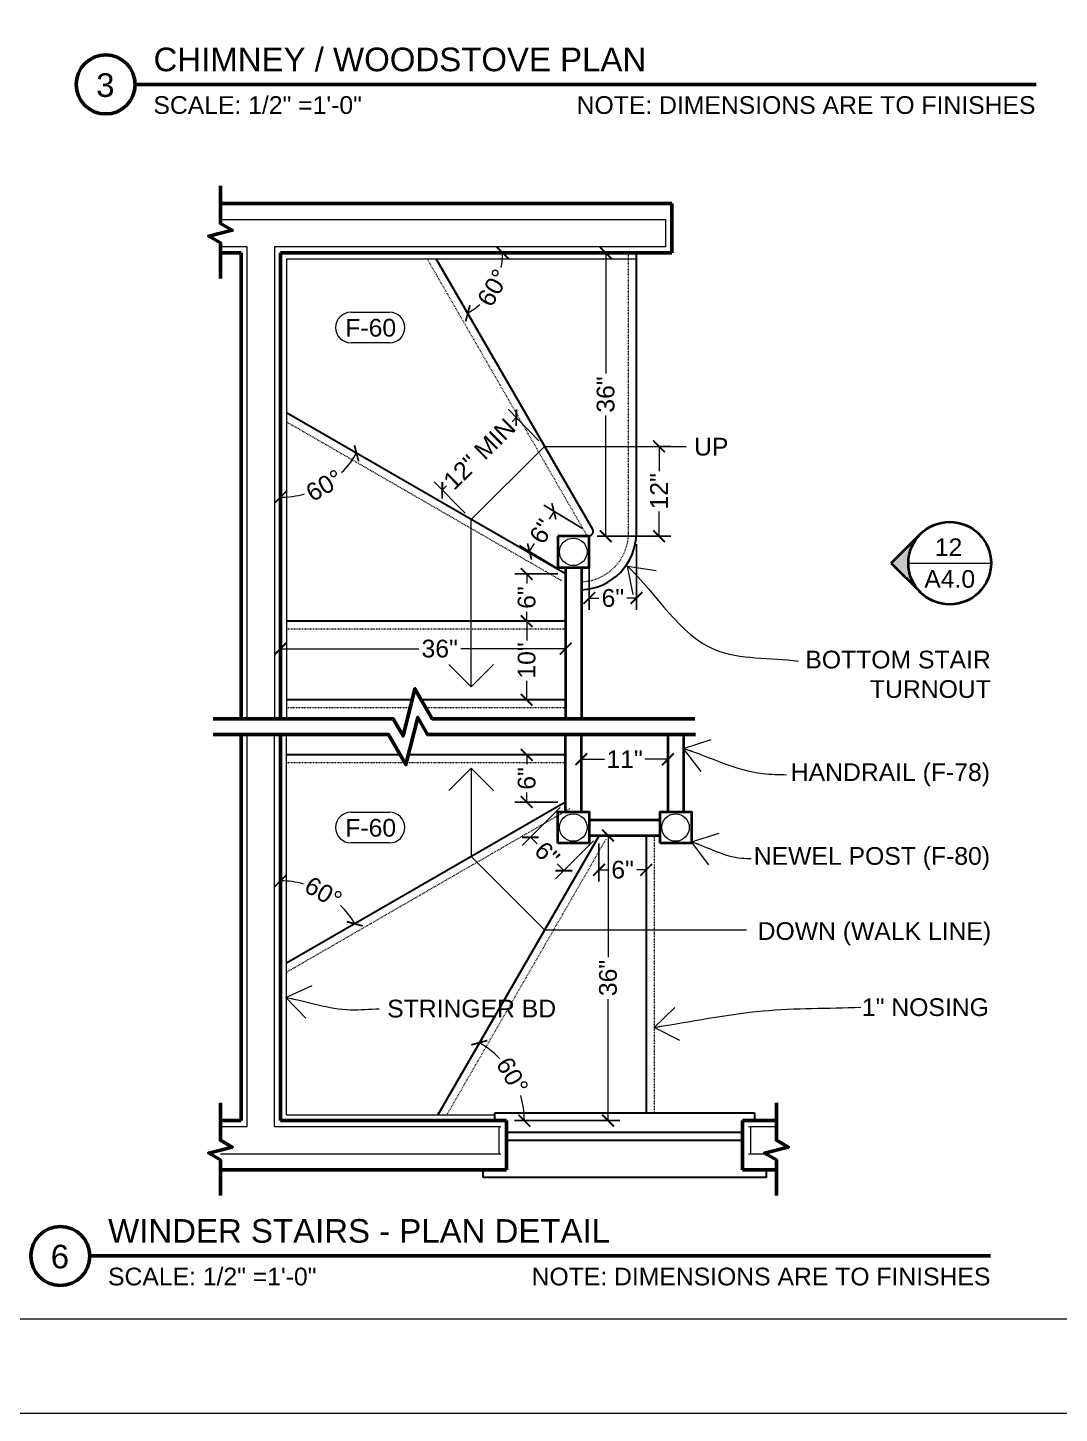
# Model space of a CAD drawing. Header units: inches. Extents: x -4969 to 16721, y 2489 to 24693.
# Drawn here: x 1090 to 1221.1, y 3602.5 to 3778.7 of the extents above; entities that cross this region are included whole.
import ezdxf

# ---------------------------------------------------------------- set-up
doc = ezdxf.new("R2010")
doc.units = ezdxf.units.IN
doc.header["$MEASUREMENT"] = 0
doc.linetypes.add('DASHED2', pattern=[0.375, 0.25, -0.125])
doc.layers.get('0').update_dxf_attribs({"lineweight": 5})
doc.layers.add('0-NPLT', color=1, linetype='Continuous', plot=False)
for name, color, linetype, lineweight in [('1', 1, 'Continuous', 9), ('2', 6, 'Continuous', 20), ('3', 3, 'Continuous', 30), ('4', 2, 'Continuous', 40), ('5', 4, 'Continuous', 50), ('A-DIMSx', 7, 'Continuous', 9), ('A-LINK', 7, 'Continuous', 40), ('A-SYMB', 7, 'Continuous', 20), ('A-TEXTx', 7, 'Continuous', 20), ('TB-11x17', 7, 'Continuous', 100)]:
    doc.layers.add(name, color=color, linetype=linetype, lineweight=lineweight)
doc.styles.get("Standard").update_dxf_attribs({"font": 'Arial.ttf'})
doc.dimstyles.get("Standard").update_dxf_attribs({"dimtxt": 3, "dimasz": 2, "dimexe": 0.03125, "dimexo": 0.0625, "dimgap": 0.03125, "dimtad": 0, "dimtoh": 1, "dimdec": 4, "dimlfac": 0.99985, "dimzin": 0, "dimdsep": 46, "dimlunit": 4, "dimtxsty": 'Standard', "dimblk": 'ARCHTICK', "dimblk1": 'ARCHTICK', "dimblk2": 'ARCHTICK', "dimcen": 0.09, "dimclrt": 256, "dimadec": 0, "dimazin": 0, "dimtfac": 1, "dimtdec": 4, "dimtofl": 0, "dimtmove": 0, "dimatfit": 3, "dimfxl": 1, "dimtolj": 1, "dimtzin": 0, "dimarcsym": 0})

# ---------------------------------------------------------------- blocks, each defined once
blk = doc.blocks.new('window plan 30')
at = {"layer": '1'}
for p, q in [((181.69, 1684.26), (181.69, 1680.76)), ((213.69, 1684.26), (213.69, 1680.76))]:
    blk.add_line(p, q, dxfattribs=at)
at = {"layer": '3'}
for p, q in [((181.19, 1685.01), (181.19, 1686.01)), ((181.19, 1686.01), (214.19, 1686.01)), ((214.19, 1686.01), (214.19, 1685.01)), ((212.69, 1683.48), (182.69, 1683.48)), ((212.69, 1682.48), (182.69, 1682.48)), ((179.69, 1677.76), (179.69, 1678.76)), ((215.69, 1678.76), (215.69, 1677.76)), ((215.69, 1677.76), (179.69, 1677.76))]:
    blk.add_line(p, q, dxfattribs=at)
at = {"layer": '5'}
for p, q in [((182.69, 1685.01), (182.69, 1678.76)), ((212.69, 1685.01), (212.69, 1678.76))]:
    blk.add_line(p, q, dxfattribs=at)
blk = doc.blocks.new('_ArchTick')
at = {"color": 0, "linetype": 'ByBlock', "lineweight": 0, "const_width": 0.15}
blk.add_lwpolyline([(-0.5, -0.5), (0.5, 0.5)], dxfattribs=at)
blk = doc.blocks.new('*D205')
at = {"layer": 'A-DIMSx', "color": 0, "lineweight": -2, "ltscale": 0.1, "transparency": 16777216}
for p, q in [((1162.34, 3675.96), (1165.23, 3675.96)), ((1151.84, 3639.71), (1165.23, 3639.71))]:
    blk.add_line(p, q, dxfattribs=at)
at = {"layer": 'A-DIMSx', "color": 0, "lineweight": 5, "ltscale": 0.1, "transparency": 16777216}
for p, q in [((1163.73, 3675.96), (1163.73, 3660.5)), ((1163.73, 3639.71), (1163.73, 3655.17))]:
    blk.add_line(p, q, dxfattribs=at)
at = {"layer": 'Defpoints', "color": 0, "ltscale": 0.1, "transparency": 16777216}
for p in [(1161.34, 3675.96), (1163.73, 3675.96), (1150.84, 3639.71)]:
    blk.add_point(p, dxfattribs=at)
at = {"layer": 'A-DIMSx', "color": 0, "lineweight": 5, "ltscale": 0.1, "transparency": 16777216, "xscale": 1.5, "yscale": 1.5, "zscale": 1.5}
for p, rotation in [((1163.73, 3675.96), 90), ((1163.73, 3639.71), 270)]:
    blk.add_blockref('_ArchTick', p, dxfattribs=dict(at, rotation=rotation))
at = {"layer": 'A-DIMSx', "ltscale": 0.1, "transparency": 16777216, "insert": (1163.73, 3657.84), "char_height": 2.25, "attachment_point": 5, "rotation": 90}
blk.add_mtext('\\A1;36"', dxfattribs=at)
blk = doc.blocks.new('*D206')
at = {"layer": 'A-DIMSx', "color": 0, "lineweight": -2, "ltscale": 0.1, "transparency": 16777216}
for p, q in [((1157.63, 3679.5), (1152.81, 3674.67)), ((1161.88, 3675.26), (1157.05, 3670.43))]:
    blk.add_line(p, q, dxfattribs=at)
at = {"layer": 'A-DIMSx', "color": 0, "lineweight": 5, "ltscale": 0.1, "transparency": 16777216}
for p, q in [((1153.87, 3675.73), (1154.72, 3674.88)), ((1158.11, 3671.49), (1157.26, 3672.34))]:
    blk.add_line(p, q, dxfattribs=at)
at = {"layer": 'Defpoints', "color": 0, "ltscale": 0.1, "transparency": 16777216}
for p in [(1158.34, 3680.21), (1162.58, 3675.96), (1158.11, 3671.49)]:
    blk.add_point(p, dxfattribs=at)
at = {"layer": 'A-DIMSx', "color": 0, "lineweight": 5, "ltscale": 0.1, "transparency": 16777216, "xscale": 1.5, "yscale": 1.5, "zscale": 1.5}
for p, rotation in [((1153.87, 3675.73), 134.9999999999908), ((1158.11, 3671.49), 314.9999999999908)]:
    blk.add_blockref('_ArchTick', p, dxfattribs=dict(at, rotation=rotation))
at = {"layer": 'A-DIMSx', "ltscale": 0.1, "transparency": 16777216, "insert": (1155.99, 3673.61), "char_height": 2.25, "attachment_point": 5, "rotation": 315}
blk.add_mtext('\\A1;6"', dxfattribs=at)
blk = doc.blocks.new('*D207')
at = {"layer": 'A-DIMSx', "color": 0, "lineweight": -2, "ltscale": 0.1, "transparency": 16777216}
for p, q in [((1162.58, 3674.96), (1162.58, 3670.1)), ((1168.58, 3674.96), (1168.58, 3670.1))]:
    blk.add_line(p, q, dxfattribs=at)
at = {"layer": 'A-DIMSx', "color": 0, "lineweight": 5, "ltscale": 0.1, "transparency": 16777216}
for p, q in [((1162.58, 3671.6), (1163.78, 3671.6)), ((1168.58, 3671.6), (1167.38, 3671.6))]:
    blk.add_line(p, q, dxfattribs=at)
at = {"layer": 'Defpoints', "color": 0, "ltscale": 0.1, "transparency": 16777216}
for p in [(1162.58, 3675.96), (1168.58, 3675.96), (1168.58, 3671.6)]:
    blk.add_point(p, dxfattribs=at)
at = {"layer": 'A-DIMSx', "color": 0, "lineweight": 5, "ltscale": 0.1, "transparency": 16777216, "xscale": 1.5, "yscale": 1.5, "zscale": 1.5, "rotation": 180}
blk.add_blockref('_ArchTick', (1162.58, 3671.6), dxfattribs=at)
at = {"layer": 'A-DIMSx', "color": 0, "lineweight": 5, "ltscale": 0.1, "transparency": 16777216, "xscale": 1.5, "yscale": 1.5, "zscale": 1.5}
blk.add_blockref('_ArchTick', (1168.58, 3671.6), dxfattribs=at)
at = {"layer": 'A-DIMSx', "ltscale": 0.1, "transparency": 16777216, "insert": (1165.58, 3671.6), "char_height": 2.25, "attachment_point": 5}
blk.add_mtext('\\A1;6"', dxfattribs=at)
blk = doc.blocks.new('*D208')
at = {"layer": 'A-DIMSx', "color": 0, "lineweight": -2, "ltscale": 0.1, "transparency": 16777216}
for p, q in [((1157.34, 3686.21), (1151.89, 3686.21)), ((1157.34, 3680.21), (1151.89, 3680.21))]:
    blk.add_line(p, q, dxfattribs=at)
at = {"layer": 'A-DIMSx', "color": 0, "lineweight": 5, "ltscale": 0.1, "transparency": 16777216}
for p, q in [((1153.39, 3686.21), (1153.39, 3685.01)), ((1153.39, 3680.21), (1153.39, 3681.41))]:
    blk.add_line(p, q, dxfattribs=at)
at = {"layer": 'Defpoints', "color": 0, "ltscale": 0.1, "transparency": 16777216}
for p in [(1153.39, 3686.21), (1158.34, 3686.21), (1158.34, 3680.21)]:
    blk.add_point(p, dxfattribs=at)
at = {"layer": 'A-DIMSx', "color": 0, "lineweight": 5, "ltscale": 0.1, "transparency": 16777216, "xscale": 1.5, "yscale": 1.5, "zscale": 1.5}
for p, rotation in [((1153.39, 3686.21), 90), ((1153.39, 3680.21), 270)]:
    blk.add_blockref('_ArchTick', p, dxfattribs=dict(at, rotation=rotation))
at = {"layer": 'A-DIMSx', "ltscale": 0.1, "transparency": 16777216, "insert": (1153.39, 3683.21), "char_height": 2.25, "attachment_point": 5, "rotation": 90}
blk.add_mtext('\\A1;6"', dxfattribs=at)
blk = doc.blocks.new('*D209')
at = {"layer": 'A-DIMSx', "color": 0, "lineweight": -2, "ltscale": 0.1, "transparency": 16777216}
for p, q in [((1157.34, 3709.21), (1151.89, 3709.21)), ((1157.34, 3703.21), (1151.89, 3703.21))]:
    blk.add_line(p, q, dxfattribs=at)
at = {"layer": 'A-DIMSx', "color": 0, "lineweight": 5, "ltscale": 0.1, "transparency": 16777216}
for p, q in [((1153.39, 3709.21), (1153.39, 3708.01)), ((1153.39, 3703.21), (1153.39, 3704.41))]:
    blk.add_line(p, q, dxfattribs=at)
at = {"layer": 'Defpoints', "color": 0, "ltscale": 0.1, "transparency": 16777216}
for p in [(1153.39, 3709.21), (1158.34, 3709.21), (1158.34, 3703.21)]:
    blk.add_point(p, dxfattribs=at)
at = {"layer": 'A-DIMSx', "color": 0, "lineweight": 5, "ltscale": 0.1, "transparency": 16777216, "xscale": 1.5, "yscale": 1.5, "zscale": 1.5}
for p, rotation in [((1153.39, 3709.21), 90), ((1153.39, 3703.21), 270)]:
    blk.add_blockref('_ArchTick', p, dxfattribs=dict(at, rotation=rotation))
at = {"layer": 'A-DIMSx', "ltscale": 0.1, "transparency": 16777216, "insert": (1153.39, 3706.21), "char_height": 2.25, "attachment_point": 5, "rotation": 90}
blk.add_mtext('\\A1;6"', dxfattribs=at)
blk = doc.blocks.new('*D210')
at = {"layer": 'A-DIMSx', "color": 0, "lineweight": -2, "ltscale": 0.1, "transparency": 16777216}
for p, q in [((1160.49, 3714.97), (1155.57, 3717.95)), ((1157.39, 3709.86), (1152.47, 3712.84))]:
    blk.add_line(p, q, dxfattribs=at)
at = {"layer": 'A-DIMSx', "color": 0, "lineweight": 5, "ltscale": 0.1, "transparency": 16777216}
for p, q in [((1156.85, 3717.17), (1156.23, 3716.16)), ((1153.75, 3712.06), (1154.37, 3713.08))]:
    blk.add_line(p, q, dxfattribs=at)
at = {"layer": 'Defpoints', "color": 0, "ltscale": 0.1, "transparency": 16777216}
for p in [(1156.85, 3717.17), (1161.34, 3714.45), (1158.24, 3709.34)]:
    blk.add_point(p, dxfattribs=at)
at = {"layer": 'A-DIMSx', "color": 0, "lineweight": 5, "ltscale": 0.1, "transparency": 16777216, "xscale": 1.5, "yscale": 1.5, "zscale": 1.5}
for p, rotation in [((1156.85, 3717.17), 58.75893607852813), ((1153.75, 3712.06), 238.7589360785281)]:
    blk.add_blockref('_ArchTick', p, dxfattribs=dict(at, rotation=rotation))
at = {"layer": 'A-DIMSx', "ltscale": 0.1, "transparency": 16777216, "insert": (1155.3, 3714.62), "char_height": 2.25, "attachment_point": 5, "rotation": 58.7589}
blk.add_mtext('\\A1;6"', dxfattribs=at)
blk = doc.blocks.new('*D211')
at = {"layer": 'A-DIMSx', "color": 0, "lineweight": -2, "ltscale": 0.1, "transparency": 16777216}
for p, q in [((1162.34, 3750.04), (1164.93, 3750.04)), ((1162.34, 3714.01), (1164.93, 3714.01))]:
    blk.add_line(p, q, dxfattribs=at)
at = {"layer": 'A-DIMSx', "color": 0, "lineweight": 5, "ltscale": 0.1, "transparency": 16777216}
for p, q in [((1163.43, 3750.04), (1163.43, 3734.69)), ((1163.43, 3714.01), (1163.43, 3729.36))]:
    blk.add_line(p, q, dxfattribs=at)
at = {"layer": 'Defpoints', "color": 0, "ltscale": 0.1, "transparency": 16777216}
for p in [(1161.34, 3750.04), (1163.43, 3750.04), (1161.34, 3714.01)]:
    blk.add_point(p, dxfattribs=at)
at = {"layer": 'A-DIMSx', "color": 0, "lineweight": 5, "ltscale": 0.1, "transparency": 16777216, "xscale": 1.5, "yscale": 1.5, "zscale": 1.5}
for p, rotation in [((1163.43, 3750.04), 90), ((1163.43, 3714.01), 270)]:
    blk.add_blockref('_ArchTick', p, dxfattribs=dict(at, rotation=rotation))
at = {"layer": 'A-DIMSx', "ltscale": 0.1, "transparency": 16777216, "insert": (1163.43, 3732.02), "char_height": 2.25, "attachment_point": 5, "rotation": 90}
blk.add_mtext('\\A1;36"', dxfattribs=at)
blk = doc.blocks.new('*D225')
at = {"layer": 'A-DIMSx', "color": 0, "lineweight": -2, "ltscale": 0.1, "transparency": 16777216}
for p, q in [((1161.34, 3713.01), (1161.34, 3704.65)), ((1167.34, 3713.01), (1167.34, 3704.65))]:
    blk.add_line(p, q, dxfattribs=at)
at = {"layer": 'A-DIMSx', "color": 0, "lineweight": 5, "ltscale": 0.1, "transparency": 16777216}
for p, q in [((1161.34, 3706.15), (1162.54, 3706.15)), ((1167.34, 3706.15), (1166.14, 3706.15))]:
    blk.add_line(p, q, dxfattribs=at)
at = {"layer": 'Defpoints', "color": 0, "ltscale": 0.1, "transparency": 16777216}
for p in [(1161.34, 3714.01), (1167.34, 3714.01), (1167.34, 3706.15)]:
    blk.add_point(p, dxfattribs=at)
at = {"layer": 'A-DIMSx', "color": 0, "lineweight": 5, "ltscale": 0.1, "transparency": 16777216, "xscale": 1.5, "yscale": 1.5, "zscale": 1.5, "rotation": 180}
blk.add_blockref('_ArchTick', (1161.34, 3706.15), dxfattribs=at)
at = {"layer": 'A-DIMSx', "color": 0, "lineweight": 5, "ltscale": 0.1, "transparency": 16777216, "xscale": 1.5, "yscale": 1.5, "zscale": 1.5}
blk.add_blockref('_ArchTick', (1167.34, 3706.15), dxfattribs=at)
at = {"layer": 'A-DIMSx', "ltscale": 0.1, "transparency": 16777216, "insert": (1164.34, 3706.15), "char_height": 2.25, "attachment_point": 5}
blk.add_mtext('\\A1;6"', dxfattribs=at)
blk = doc.blocks.new('*D226')
at = {"layer": 'A-DIMSx', "color": 0, "lineweight": 5, "ltscale": 0.1, "transparency": 16777216}
for start, end in [(314.0607, 330), (270, 285.9393)]:
    blk.add_arc((1122.09, 3730.13), 11.17, start, end, dxfattribs=at)
at = {"layer": 'Defpoints', "color": 0, "ltscale": 0.1, "transparency": 16777216}
for p in [(1122.09, 3750.04), (1122.84, 3729.7), (1125.91, 3719.64), (1158.34, 3709.21), (1122.09, 3690.8)]:
    blk.add_point(p, dxfattribs=at)
at = {"layer": 'A-DIMSx', "color": 0, "lineweight": 5, "ltscale": 0.1, "transparency": 16777216, "xscale": 1.5, "yscale": 1.5, "zscale": 1.5}
for p, rotation in [((1131.76, 3724.55), 59.99999999999955), ((1122.09, 3718.97), 179.9999999999997)]:
    blk.add_blockref('_ArchTick', p, dxfattribs=dict(at, rotation=rotation))
at = {"layer": 'A-DIMSx', "ltscale": 0.1, "transparency": 16777216, "insert": (1127.67, 3720.46), "char_height": 2.25, "attachment_point": 5, "rotation": 30}
blk.add_mtext('\\A1;60°', dxfattribs=at)
blk = doc.blocks.new('*D227')
at = {"layer": 'A-DIMSx', "color": 0, "lineweight": 5, "ltscale": 0.1, "transparency": 16777216}
for start, end in [(347.8027, 360), (300, 312.1973)]:
    blk.add_arc((1141.46, 3750.04), 8.87, start, end, dxfattribs=at)
at = {"layer": 'Defpoints', "color": 0, "ltscale": 0.1, "transparency": 16777216}
for p in [(1122.09, 3750.04), (1141.89, 3749.29), (1171.84, 3750.04), (1148.26, 3744.33), (1161.78, 3714.84)]:
    blk.add_point(p, dxfattribs=at)
at = {"layer": 'A-DIMSx', "color": 0, "lineweight": 5, "ltscale": 0.1, "transparency": 16777216, "xscale": 1.5, "yscale": 1.5, "zscale": 1.5}
for p, rotation in [((1150.33, 3750.04), 89.9999999999988), ((1145.9, 3742.35), 209.9999999999995)]:
    blk.add_blockref('_ArchTick', p, dxfattribs=dict(at, rotation=rotation))
at = {"layer": 'A-DIMSx', "ltscale": 0.1, "transparency": 16777216, "insert": (1149.14, 3745.6), "char_height": 2.25, "attachment_point": 5, "rotation": 60}
blk.add_mtext('\\A1;60°', dxfattribs=at)
blk = doc.blocks.new('*D228')
at = {"layer": 'A-DIMSx', "color": 0, "lineweight": 5, "ltscale": 0.1, "transparency": 16777216}
for start, end in [(74.4037, 90), (30, 45.5963)]:
    blk.add_arc((1122.09, 3659.28), 10.91, start, end, dxfattribs=at)
at = {"layer": 'Defpoints', "color": 0, "ltscale": 0.1, "transparency": 16777216}
for p in [(1122.09, 3688.8), (1158.34, 3680.21), (1129.1, 3667.63), (1122.84, 3659.71), (1122.09, 3639.71)]:
    blk.add_point(p, dxfattribs=at)
at = {"layer": 'A-DIMSx', "color": 0, "lineweight": 5, "ltscale": 0.1, "transparency": 16777216, "xscale": 1.5, "yscale": 1.5, "zscale": 1.5}
for p, rotation in [((1122.09, 3670.18), 180), ((1131.54, 3664.73), 300.0000000000005)]:
    blk.add_blockref('_ArchTick', p, dxfattribs=dict(at, rotation=rotation))
at = {"layer": 'A-DIMSx', "ltscale": 0.1, "transparency": 16777216, "insert": (1127.54, 3668.72), "char_height": 2.25, "attachment_point": 5, "rotation": 330}
blk.add_mtext('\\A1;60°', dxfattribs=at)
blk = doc.blocks.new('*D229')
at = {"layer": 'A-DIMSx', "color": 0, "lineweight": -2, "ltscale": 0.1, "transparency": 16777216}
blk.add_line((1151.84, 3639.71), (1154.59, 3639.71), dxfattribs=at)
at = {"layer": 'A-DIMSx', "color": 0, "lineweight": 5, "ltscale": 0.1, "transparency": 16777216}
for start, end in [(43.7202, 60), (360, 16.2798)]:
    blk.add_arc((1141.65, 3639.71), 11.44, start, end, dxfattribs=at)
at = {"layer": 'Defpoints', "color": 0, "ltscale": 0.1, "transparency": 16777216}
for p in [(1162.58, 3675.96), (1152.4, 3643.63), (1122.09, 3639.71), (1142.09, 3640.46), (1150.84, 3639.71)]:
    blk.add_point(p, dxfattribs=at)
at = {"layer": 'A-DIMSx', "color": 0, "lineweight": 5, "ltscale": 0.1, "transparency": 16777216, "xscale": 1.5, "yscale": 1.5, "zscale": 1.5}
for p, rotation in [((1147.37, 3649.62), 150.0000000000002), ((1153.09, 3639.71), 269.9999999980469)]:
    blk.add_blockref('_ArchTick', p, dxfattribs=dict(at, rotation=rotation))
at = {"layer": 'A-DIMSx', "ltscale": 0.1, "transparency": 16777216, "insert": (1151.56, 3645.43), "char_height": 2.25, "attachment_point": 5, "rotation": 300}
blk.add_mtext('\\A1;60°', dxfattribs=at)
blk = doc.blocks.new('*D230')
at = {"layer": 'A-DIMSx', "color": 0, "lineweight": -2, "ltscale": 0.1, "transparency": 16777216}
for p, q in [((1160.34, 3684.88), (1160.34, 3687.16)), ((1171.34, 3684.88), (1171.34, 3687.16))]:
    blk.add_line(p, q, dxfattribs=at)
at = {"layer": 'A-DIMSx', "color": 0, "lineweight": 5, "ltscale": 0.1, "transparency": 16777216}
for p, q in [((1160.34, 3685.66), (1163.28, 3685.66)), ((1171.34, 3685.66), (1168.4, 3685.66))]:
    blk.add_line(p, q, dxfattribs=at)
at = {"layer": 'Defpoints', "color": 0, "ltscale": 0.1, "transparency": 16777216}
for p in [(1171.34, 3685.66), (1160.34, 3683.88), (1171.34, 3683.88)]:
    blk.add_point(p, dxfattribs=at)
at = {"layer": 'A-DIMSx', "color": 0, "lineweight": 5, "ltscale": 0.1, "transparency": 16777216, "xscale": 1.5, "yscale": 1.5, "zscale": 1.5, "rotation": 180}
blk.add_blockref('_ArchTick', (1160.34, 3685.66), dxfattribs=at)
at = {"layer": 'A-DIMSx', "color": 0, "lineweight": 5, "ltscale": 0.1, "transparency": 16777216, "xscale": 1.5, "yscale": 1.5, "zscale": 1.5}
blk.add_blockref('_ArchTick', (1171.34, 3685.66), dxfattribs=at)
at = {"layer": 'A-DIMSx', "ltscale": 0.1, "transparency": 16777216, "insert": (1165.84, 3685.66), "char_height": 2.25, "attachment_point": 5}
blk.add_mtext('\\A1;11"', dxfattribs=at)
blk = doc.blocks.new('*D231')
at = {"layer": 'A-DIMSx', "color": 0, "lineweight": -2, "ltscale": 0.1, "transparency": 16777216}
for p, q in [((1122.09, 3699.01), (1122.09, 3701.21)), ((1158.34, 3698.01), (1158.34, 3701.21))]:
    blk.add_line(p, q, dxfattribs=at)
at = {"layer": 'A-DIMSx', "color": 0, "lineweight": 5, "ltscale": 0.1, "transparency": 16777216}
for p, q in [((1122.09, 3699.71), (1139.66, 3699.71)), ((1158.34, 3699.71), (1145, 3699.71))]:
    blk.add_line(p, q, dxfattribs=at)
at = {"layer": 'Defpoints', "color": 0, "ltscale": 0.1, "transparency": 16777216}
for p in [(1122.09, 3699.71), (1122.09, 3698.01), (1158.34, 3697.01)]:
    blk.add_point(p, dxfattribs=at)
at = {"layer": 'A-DIMSx', "color": 0, "lineweight": 5, "ltscale": 0.1, "transparency": 16777216, "xscale": 1.5, "yscale": 1.5, "zscale": 1.5, "rotation": 180}
blk.add_blockref('_ArchTick', (1122.09, 3699.71), dxfattribs=at)
at = {"layer": 'A-DIMSx', "color": 0, "lineweight": 5, "ltscale": 0.1, "transparency": 16777216, "xscale": 1.5, "yscale": 1.5, "zscale": 1.5}
blk.add_blockref('_ArchTick', (1158.34, 3699.71), dxfattribs=at)
at = {"layer": 'A-DIMSx', "ltscale": 0.1, "transparency": 16777216, "insert": (1142.33, 3699.71), "char_height": 2.25, "attachment_point": 5}
blk.add_mtext('\\A1;36"', dxfattribs=at)
blk = doc.blocks.new('*D273')
at = {"layer": 'A-DIMSx', "color": 0, "lineweight": -2, "ltscale": 0.1, "transparency": 16777216}
for p, q in [((1157.34, 3703.21), (1151.89, 3703.21)), ((1154.39, 3693.21), (1154.89, 3693.21))]:
    blk.add_line(p, q, dxfattribs=at)
at = {"layer": 'A-DIMSx', "color": 0, "lineweight": 5, "ltscale": 0.1, "transparency": 16777216}
for p, q in [((1153.39, 3703.21), (1153.39, 3700.77)), ((1153.39, 3693.21), (1153.39, 3695.64))]:
    blk.add_line(p, q, dxfattribs=at)
at = {"layer": 'Defpoints', "color": 0, "ltscale": 0.1, "transparency": 16777216}
for p in [(1158.34, 3703.21), (1153.39, 3693.21), (1153.39, 3693.21)]:
    blk.add_point(p, dxfattribs=at)
at = {"layer": 'A-DIMSx', "color": 0, "lineweight": 5, "ltscale": 0.1, "transparency": 16777216, "xscale": 1.5, "yscale": 1.5, "zscale": 1.5}
for p, rotation in [((1153.39, 3703.21), 90), ((1153.39, 3693.21), 270)]:
    blk.add_blockref('_ArchTick', p, dxfattribs=dict(at, rotation=rotation))
at = {"layer": 'A-DIMSx', "ltscale": 0.1, "transparency": 16777216, "insert": (1153.39, 3698.21), "char_height": 2.25, "attachment_point": 5, "rotation": 90}
blk.add_mtext('\\A1;10"', dxfattribs=at)
blk = doc.blocks.new('CALLOUT - FINISHES')
at = {"layer": 'A-SYMB', "lineweight": 20, "ltscale": 0.1}
for p, q in [((6510.71, 5650.46), (6520.5, 5650.46)), ((6520.5, 5642.67), (6510.71, 5642.67))]:
    blk.add_line(p, q, dxfattribs=at)
for centre, start, end in [((6510.71, 5646.57), 90, 270), ((6520.5, 5646.57), 270, 90)]:
    blk.add_arc(centre, 3.9, start, end, dxfattribs=at)
blk = doc.blocks.new('*D327')
at = {"layer": 'A-DIMSx', "color": 0, "lineweight": -2, "ltscale": 0.1, "transparency": 16777216}
for p, q in [((1154.95, 3726.14), (1151.02, 3730.16)), ((1145.55, 3716.92), (1141.61, 3720.93))]:
    blk.add_line(p, q, dxfattribs=at)
at = {"layer": 'A-DIMSx', "color": 0, "lineweight": 5, "ltscale": 0.1, "transparency": 16777216}
for p, q in [((1152.07, 3729.08), (1151.53, 3728.55)), ((1142.66, 3719.86), (1143.21, 3720.4))]:
    blk.add_line(p, q, dxfattribs=at)
at = {"layer": 'Defpoints', "color": 0, "ltscale": 0.1, "transparency": 16777216}
for p in [(1152.07, 3729.08), (1155.65, 3725.43), (1146.25, 3716.21)]:
    blk.add_point(p, dxfattribs=at)
at = {"layer": 'A-DIMSx', "color": 0, "lineweight": 5, "ltscale": 0.1, "transparency": 16777216, "xscale": 1.5, "yscale": 1.5, "zscale": 1.5}
for p, rotation in [((1152.07, 3729.08), 44.43117157966201), ((1142.66, 3719.86), 224.4311715796619)]:
    blk.add_blockref('_ArchTick', p, dxfattribs=dict(at, rotation=rotation))
at = {"layer": 'A-DIMSx', "ltscale": 0.1, "transparency": 16777216, "insert": (1147.37, 3724.47), "char_height": 2.25, "attachment_point": 5, "rotation": 44.4312}
blk.add_mtext('\\A1;12" MIN', dxfattribs=at)
blk = doc.blocks.new('*D328')
at = {"layer": 'A-DIMSx', "color": 0, "lineweight": -2, "ltscale": 0.1, "transparency": 16777216}
for p, q in [((1169.94, 3725.43), (1171.71, 3725.43)), ((1162.34, 3714.01), (1171.71, 3714.01))]:
    blk.add_line(p, q, dxfattribs=at)
at = {"layer": 'A-DIMSx', "color": 0, "lineweight": 5, "ltscale": 0.1, "transparency": 16777216}
for p, q in [((1170.21, 3725.43), (1170.21, 3722.28)), ((1170.21, 3714.01), (1170.21, 3717.16))]:
    blk.add_line(p, q, dxfattribs=at)
at = {"layer": 'Defpoints', "color": 0, "ltscale": 0.1, "transparency": 16777216}
for p in [(1168.94, 3725.43), (1170.21, 3725.43), (1161.34, 3714.01)]:
    blk.add_point(p, dxfattribs=at)
at = {"layer": 'A-DIMSx', "color": 0, "lineweight": 5, "ltscale": 0.1, "transparency": 16777216, "xscale": 1.5, "yscale": 1.5, "zscale": 1.5}
for p, rotation in [((1170.21, 3725.43), 90), ((1170.21, 3714.01), 270)]:
    blk.add_blockref('_ArchTick', p, dxfattribs=dict(at, rotation=rotation))
at = {"layer": 'A-DIMSx', "ltscale": 0.1, "transparency": 16777216, "insert": (1170.21, 3719.72), "char_height": 2.25, "attachment_point": 5, "rotation": 90}
blk.add_mtext('\\A1;12"', dxfattribs=at)
blk = doc.blocks.new('Elevation Callout - 1')
at = {"layer": 'A-LINK', "ltscale": 0.1}
blk.add_hatch(color=152, dxfattribs=at).paths.add_polyline_path([(2031.59, 7377.65), (2039.01, 7370.23), (2046.43, 7377.65, -0.198912), (2039.01, 7374.58, -0.198912)])
at = {"layer": 'A-LINK', "color": 152, "ltscale": 0.1}
for q in [(2031.59, 7377.65), (2046.43, 7377.65)]:
    blk.add_line((2039.01, 7370.23), q, dxfattribs=at)
blk.add_circle((2039.01, 7385.08), 10.5, dxfattribs=at)
blk = doc.blocks.new('BORDER 11X17')
at = {"layer": '0-NPLT', "lineweight": 9, "ltscale": 0.1}
blk.add_lwpolyline([(29864.74, -10461.77), (29048.74, -10461.77), (29048.74, -10989.77), (29864.74, -10989.77), (29864.74, -10461.77)], dxfattribs=at)
blk.add_lwpolyline([(29792.74, -10473.77), (29078.74, -10473.77), (29078.74, -10977.77), (29792.74, -10977.77)], close=True, dxfattribs=at)

msp = doc.modelspace()

# ---------------------------------------------------------------- linework, layer by layer
at = {"layer": '1'}
for p, q in [((1114.4653194, 3754.2864127), (1171.0902761, 3754.2864127)), ((1171.0902761, 3750.7864127), (1171.0902761, 3754.2864127)), ((1117.8402761, 3750.7864127), (1114.4653194, 3750.7864127)), ((1117.8402761, 3690.7971338), (1117.8402761, 3750.7864127)), ((1171.0902761, 3750.7864127), (1121.3402761, 3750.7864127)), ((1121.3402761, 3750.7864127), (1121.3402761, 3690.7971338)), ((1146.3402761, 3716.1135947), (1155.6547136, 3725.4280321)), ((1117.8402761, 3638.9632029), (1117.8402761, 3688.7971338)), ((1121.3402761, 3638.9632029), (1121.3402761, 3688.7971338)), ((1146.3402761, 3673.2776403), (1155.6547136, 3663.9632029)), ((1114.4653194, 3638.9632029), (1117.8402761, 3638.9632029)), ((1121.3402761, 3638.9632029), (1150.0902761, 3638.9632029)), ((1181.5902761, 3638.9632029), (1185.1294063, 3638.9632029)), ((1150.0902761, 3635.4632029), (1114.4653194, 3635.4632029)), ((1183.8483766, 3635.4632029), (1181.5902761, 3635.4632029))]:
    msp.add_line(p, q, dxfattribs=at)
at = {"layer": '1', "linetype": 'DASHED2', "ltscale": 0.25}
for p, q in [((1161.1034567, 3714.0109842), (1140.737113, 3749.2865264)), ((1166.3402761, 3714.4484842), (1166.3402761, 3750.0364127)), ((1157.8402761, 3708.3398181), (1122.8402761, 3728.5470776)), ((1158.3402761, 3702.2058435), (1122.8402761, 3702.2058435)), ((1138.5695653, 3692.2058435), (1122.8402761, 3692.2058435)), ((1158.3402761, 3692.2058435), (1140.5651831, 3692.2058435)), ((1158.3402761, 3685.2058435), (1122.8402761, 3685.2058435)), ((1158.8402761, 3679.3398181), (1122.8402761, 3658.5552084)), ((1163.4489422, 3675.4632029), (1143.2416828, 3640.4632029)), ((1169.5829168, 3675.9632029), (1169.5829168, 3640.7132029))]:
    msp.add_line(p, q, dxfattribs=at)
at = {"layer": '1', "flags": 128}
for points in [[(1155.6547136, 3725.4280321), (1173.6813305, 3725.4280321)], [(1143.511849, 3697.7046832), (1146.3402761, 3694.8762561), (1149.1687032, 3697.7046832), (1146.3402761, 3694.8762561), (1146.3402761, 3716.1135947)], [(1143.511849, 3681.6865518), (1146.3402761, 3684.5149789), (1149.1687032, 3681.6865518), (1146.3402761, 3684.5149789), (1146.3402761, 3673.2776403)], [(1155.6547136, 3663.9632029), (1181.3313868, 3663.9632029)]]:
    msp.add_lwpolyline(points, dxfattribs=at)
at = {"layer": '1', "ltscale": 0.25}
for centre in [(1159.3130386, 3712.0182825), (1159.3130386, 3676.9705011), (1172.3130386, 3676.9705011)]:
    msp.add_circle(centre, 1.75, dxfattribs=at)
at = {"layer": '1', "linetype": 'DASHED2', "ltscale": 0.25}
msp.add_arc((1160.0976354, 3714.4484842), 6.2426407, 272.227549342, 0, dxfattribs=at)
at = {"layer": '2'}
for p, q in [((1122.8402761, 3749.2865264), (1122.8402761, 3690.7971338)), ((1122.8402761, 3749.2865264), (1167.3402761, 3749.2865264)), ((1122.8402761, 3640.4632029), (1122.8402761, 3688.7971338)), ((1122.8402761, 3640.4632029), (1149.3402761, 3640.4632029))]:
    msp.add_line(p, q, dxfattribs=at)
at = {"layer": '2', "color": 152, "ltscale": 0.1}
msp.add_line((1201.9095306, 3710.5846345), (1212.4095309, 3710.5846345), dxfattribs=at)
at = {"layer": '3'}
for p, q in [((1161.778687, 3714.8414511), (1141.8918135, 3749.2865264)), ((1167.3402761, 3714.4484842), (1167.3402761, 3750.0364127)), ((1158.3402761, 3709.2058435), (1122.8402761, 3729.7017781)), ((1161.3402761, 3714.0109842), (1161.5956743, 3714.1584384)), ((1158.3402761, 3703.2058435), (1122.8402761, 3703.2058435)), ((1138.8195653, 3693.2058435), (1122.8402761, 3693.2058435)), ((1158.3402761, 3693.2058435), (1139.9878328, 3693.2058435)), ((1137.3331322, 3686.2058435), (1122.8402761, 3686.2058435)), ((1158.3402761, 3686.2058435), (1138.3503417, 3686.2058435)), ((1158.3402761, 3680.2058435), (1122.8402761, 3659.709909)), ((1162.5829168, 3675.9632029), (1142.0869822, 3640.4632029)), ((1168.5829168, 3675.9632029), (1168.5829168, 3640.7132029))]:
    msp.add_line(p, q, dxfattribs=at)
for centre, radius, start, end in [((1160.0976354, 3714.4484842), 7.2426407, 271.919864562, 0), ((1161.3456743, 3714.5914511), 0.5, 300, 30)]:
    msp.add_arc(centre, radius, start, end, dxfattribs=at)
at = {"layer": '4'}
for p, q in [((1158.3402761, 3710.0109842), (1158.3402761, 3690.7971338)), ((1160.3402761, 3710.0109842), (1160.3402761, 3690.7971338)), ((1158.3402761, 3678.9632029), (1158.3402761, 3688.7971338)), ((1160.3402761, 3678.9632029), (1160.3402761, 3688.7971338)), ((1171.3402761, 3688.7971338), (1171.3402761, 3678.9632029)), ((1173.3402761, 3688.7971338), (1173.3402761, 3678.9632029)), ((1161.3402761, 3677.9632029), (1170.3402761, 3677.9632029)), ((1161.3402761, 3675.9632029), (1170.3402761, 3675.9632029))]:
    msp.add_line(p, q, dxfattribs=at)
at = {"layer": '4', "flags": 128}
for points in [[(1157.3402761, 3714.0109842), (1157.3402761, 3710.0109842), (1161.3402761, 3710.0109842), (1161.3402761, 3714.0109842), (1157.3402761, 3714.0109842)], [(1157.3402761, 3674.9632029), (1157.3402761, 3678.9632029), (1161.3402761, 3678.9632029), (1161.3402761, 3674.9632029), (1157.3402761, 3674.9632029)], [(1170.3402761, 3674.9632029), (1170.3402761, 3678.9632029), (1174.3402761, 3678.9632029), (1174.3402761, 3674.9632029), (1170.3402761, 3674.9632029)]]:
    msp.add_lwpolyline(points, dxfattribs=at)
at = {"layer": '5', "ltscale": 0.1}
for p, q in [((1103.612859, 3771.4375656), (1218.1715663, 3771.4375656)), ((1097.8404931, 3622.5008975), (1212.362642, 3622.5008975))]:
    msp.add_line(p, q, dxfattribs=at)
at = {"layer": '5'}
for p, q in [((1114.4653194, 3756.2864127), (1171.8402761, 3756.2864127)), ((1171.8402761, 3750.0364127), (1171.8402761, 3756.2864127)), ((1114.4653194, 3750.0364127), (1117.0902761, 3750.0364127)), ((1117.0902761, 3690.7971338), (1117.0902761, 3750.0364127)), ((1122.0902761, 3750.0364127), (1171.8402761, 3750.0364127)), ((1122.0902761, 3690.7971338), (1122.0902761, 3750.0364127)), ((1117.0902761, 3639.7132029), (1117.0902761, 3688.7971338)), ((1122.0902761, 3639.7132029), (1122.0902761, 3688.7971338)), ((1114.4653194, 3639.7132029), (1117.0902761, 3639.7132029)), ((1122.0902761, 3639.7132029), (1150.8402761, 3639.7132029)), ((1180.8402761, 3639.7132029), (1185.1294063, 3639.7132029)), ((1150.8402761, 3633.4632029), (1114.4653194, 3633.4632029)), ((1185.1294063, 3633.4632029), (1180.8402761, 3633.4632029))]:
    msp.add_line(p, q, dxfattribs=at)
for points in [[(1114.4653194, 3758.5321452), (1114.4653194, 3753.7788607), (1115.9653194, 3752.9128353), (1112.9653194, 3752.1628353), (1114.4653194, 3751.2968099), (1114.4653194, 3746.7821452)], [(1114.4653194, 3641.9589353), (1114.4653194, 3637.2056508), (1115.9653194, 3636.3396254), (1112.9653194, 3635.5896254), (1114.4653194, 3634.7236), (1114.4653194, 3630.2089353)], [(1185.1294063, 3641.9589353), (1185.1294063, 3637.2056508), (1186.6294063, 3636.3396254), (1183.6294063, 3635.5896254), (1185.1294063, 3634.7236), (1185.1294063, 3630.2089353)]]:
    msp.add_lwpolyline(points, dxfattribs=at)
at = {"layer": '5', "flags": 128}
for points in [[(1174.7535717, 3690.7971338), (1141.378502, 3690.7971338), (1139.1725801, 3694.6179027), (1137.6725801, 3688.6179027), (1136.4144004, 3690.7971338), (1113.5268484, 3690.7971338)], [(1174.8643738, 3688.7971338), (1140.8011517, 3688.7971338), (1139.5429721, 3690.9763649), (1138.0429721, 3684.9763649), (1135.8370501, 3688.7971338), (1113.5268484, 3688.7971338)]]:
    msp.add_lwpolyline(points, dxfattribs=at)
at = {"layer": '5', "ltscale": 0.1}
for centre in [(1099.8785365, 3771.4375656), (1094.1061706, 3622.5008975)]:
    msp.add_circle(centre, 3.75, dxfattribs=at)

# ---------------------------------------------------------------- block references
at = {"ltscale": 0.1}
msp.add_blockref('BORDER 11X17', (-28211.7391542, 14592.2729885), dxfattribs=at)
at = {"color": 152, "ltscale": 0.1, "xscale": 0.5, "yscale": 0.5, "zscale": 0.5, "rotation": 269.9999999999983}
msp.add_blockref('Elevation Callout - 1', (-2485.3782611, 4730.0896501), dxfattribs=at)
msp.add_blockref('window plan 30', (968.1512241, 1954.7036277))
at = {"layer": '2', "ltscale": 0.25, "xscale": 0.5, "yscale": 0.5, "zscale": 0.5}
for p in [(-2124.2983218, 917.2551633), (-2124.2983218, 853.6856585)]:
    msp.add_blockref('CALLOUT - FINISHES', p, dxfattribs=at)

# ---------------------------------------------------------------- texts
at = {"ltscale": 0.1, "char_height": 3}
for s, insert, width, attachment_point in [('{CHIMNEY / WOODSTOVE PLAN}', (1105.9534599, 3776.1231423), 156.107329603, 1), ('3', (1099.8252144, 3771.3397266), 5.575289045, 5), ('{WINDER STAIRS - PLAN DETAIL}', (1100.181094, 3627.1864742), 156.107329603, 1), ('6', (1094.0528485, 3622.4030585), 5.575289045, 5)]:
    msp.add_mtext(s, dxfattribs=dict(at, insert=insert, width=width, attachment_point=attachment_point))
at = {"layer": 'A-LINK', "color": 152, "ltscale": 0.1, "attachment_point": 5}
for s, insert, char_height, width in [('12', (1207.0151874, 3712.6063101), 2.25, 4.885580918), ('{\\H0.75x;A4.0}', (1207.1616596, 3708.5546524), 3, 4.925655415)]:
    msp.add_mtext(s, dxfattribs=dict(at, insert=insert, char_height=char_height, width=width))
at = {"layer": 'A-TEXTx', "ltscale": 0.5, "char_height": 2.25}
for s, insert, width, attachment_point in [('{NOTE: DIMENSIONS ARE TO FINISHES}', (1218.0648041, 3769.9484819), 60.556571312, 3), ('{F-60}', (1133.5592175, 3740.495954), 1.821971046, 5), ('{F-60}', (1133.5592175, 3676.9264493), 1.821971046, 5), ('{NOTE: DIMENSIONS ARE TO FINISHES}', (1212.3392488, 3621.0118138), 63.165922986, 3)]:
    msp.add_mtext(s, dxfattribs=dict(at, insert=insert, width=width, attachment_point=attachment_point))
at = {"layer": 'A-TEXTx', "ltscale": 0.25, "char_height": 2.25}
for s, insert, width, attachment_point in [('{UP}', (1174.6717738, 3724.2367026), 21.15307452, 7), ('{DOWN (WALK LINE)}', (1212.4308592, 3663.4727733), 33.93069162, 6)]:
    msp.add_mtext(s, dxfattribs=dict(at, insert=insert, width=width, attachment_point=attachment_point))
at = {"layer": 'A-TEXTx', "ltscale": 0.5, "char_height": 2.25}
for s, insert, attachment_point in [('{BOTTOM STAIR \\PTURNOUT}', (1212.383461, 3696.4359012), 6), ('{HANDRAIL (F-78)}', (1212.2804406, 3683.6762803), 6), ('{NEWEL POST (F-80)}', (1212.2893929, 3673.0202804), 6), ('{1" NOSING}', (1212.1402743, 3654.1191186), 6), ('{STRINGER BD}', (1135.6553807, 3653.9385619), 4)]:
    msp.add_mtext(s, dxfattribs=dict(at, insert=insert, attachment_point=attachment_point))
at = {"layer": 'TB-11x17', "ltscale": 0.5, "char_height": 2.25, "width": 36.538089978, "attachment_point": 1}
for insert in [(1105.9377331, 3769.9484819), (1100.1653671, 3621.0118138)]:
    msp.add_mtext('{SCALE: 1/2" =1\'-0"}', dxfattribs=dict(at, insert=insert))

# ---------------------------------------------------------------- dimensions: what is measured, and where the dimension line sits
at = {"layer": 'A-DIMSx', "ltscale": 0.1}
for base, line1, line2, picture, middle in [((1148.2567965, 3744.3322721), ((1161.778687, 3714.8414511), (1141.8918135, 3749.2865264)), ((1122.0902761, 3750.0364127), (1171.8402761, 3750.0364127)), '*D227', (1149.1440343, 3745.599379)), ((1125.9098236, 3719.6406702), ((1158.3402761, 3709.2058435), (1122.8402761, 3729.7017781)), ((1122.0902761, 3690.7971338), (1122.0902761, 3750.0364127)), '*D226', (1127.674081, 3720.463357)), ((1129.101231, 3667.632227), ((1158.3402761, 3680.2058435), (1122.8402761, 3659.709909)), ((1122.0902761, 3639.7132029), (1122.0902761, 3688.7971338)), '*D228', (1127.5438309, 3668.7227303)), ((1152.4033421, 3643.6256545), ((1162.5829168, 3675.9632029), (1142.0869822, 3640.4632029)), ((1122.0902761, 3639.7132029), (1150.8402761, 3639.7132029)), '*D229', (1151.5606449, 3645.4328245))]:
    dim = msp.add_angular_dim_2l(base=base, line1=line1, line2=line2, dimstyle='Standard', override={"dimtxt": 2.25, "dimasz": 1.5, "dimexe": 1.5, "dimexo": 1, "dimgap": 0.5, "dimlfac": -47.9928, "dimlwd": 5}, dxfattribs=at)
    dim.commit()
    dim.dimension.update_dxf_attribs({"geometry": picture, "text_midpoint": middle})
for p1, p2, distance, text, picture, middle in [((1161.3402761, 3714.0109842), (1161.3402761, 3750.0364127), -2.0938624, '36"', '*D211', (1163.4341385, 3732.0236985)), ((1146.2478, 3716.2060708), (1155.6547136, 3725.4280321), 5.1201557, '12" MIN', '*D327', (1147.3668819, 3724.4733133))]:
    dim = msp.add_aligned_dim(p1=p1, p2=p2, distance=distance, text=text, dimstyle='Standard', override={"dimtxt": 2.25, "dimasz": 1.5, "dimexe": 1.5, "dimexo": 1, "dimgap": 0.5, "dimlfac": -47.9928, "dimlwd": 5}, dxfattribs=at)
    dim.commit()
    dim.dimension.update_dxf_attribs({"geometry": picture, "text_midpoint": middle})
for base, p1, p2, text, picture, middle in [((1170.2062331, 3725.4280321), (1161.3402761, 3714.0109842), (1168.9448778, 3725.4280321), '12"', '*D328', (1170.2062331, 3719.7195082)), ((1163.7294553, 3675.9632029), (1150.8402761, 3639.7132029), (1161.3402761, 3675.9632029), '36"', '*D205', (1163.7294553, 3657.8382029))]:
    dim = msp.add_linear_dim(base=base, p1=p1, p2=p2, angle=90, text=text, dimstyle='Standard', override={"dimtxt": 2.25, "dimasz": 1.5, "dimexe": 1.5, "dimexo": 1, "dimgap": 0.5, "dimlfac": -47.9928, "dimlwd": 5}, dxfattribs=at)
    dim.commit()
    dim.dimension.update_dxf_attribs({"geometry": picture, "text_midpoint": middle})
for p1, p2, distance, picture, middle in [((1158.2417165, 3709.3404199), (1161.3402761, 3714.4484842), 5.2523266, '*D210', (1155.3002951, 3714.6185183)), ((1158.3402761, 3680.2058435), (1162.5829168, 3675.9632029), -6.3251008, '*D206', (1155.9890748, 3673.6120015))]:
    dim = msp.add_aligned_dim(p1=p1, p2=p2, distance=distance, dimstyle='Standard', override={"dimtxt": 2.25, "dimasz": 1.5, "dimexe": 1.5, "dimexo": 1, "dimgap": 0.5, "dimlfac": -47.9928, "dimlwd": 5}, dxfattribs=at)
    dim.commit()
    dim.dimension.update_dxf_attribs({"geometry": picture, "text_midpoint": middle})
for base, p1, p2, picture, middle in [((1167.3402761, 3706.1541231), (1161.3402761, 3714.0109842), (1167.3402761, 3714.0109842), '*D225', (1164.3402761, 3706.1541231)), ((1171.3402761, 3685.6580026), (1160.3402761, 3683.8801683), (1171.3402761, 3683.8801683), '*D230', (1165.8402761, 3685.6580026)), ((1168.5829168, 3671.6017833), (1162.5829168, 3675.9632029), (1168.5829168, 3675.9632029), '*D207', (1165.5829168, 3671.6017833))]:
    dim = msp.add_linear_dim(base=base, p1=p1, p2=p2, dimstyle='Standard', override={"dimtxt": 2.25, "dimasz": 1.5, "dimexe": 1.5, "dimexo": 1, "dimgap": 0.5, "dimlfac": -47.9928, "dimlwd": 5}, dxfattribs=at)
    dim.commit()
    dim.dimension.update_dxf_attribs({"geometry": picture, "text_midpoint": middle})
for base, p1, p2, picture, middle in [((1153.3941345, 3709.2058435), (1158.3402761, 3703.2058435), (1158.3402761, 3709.2058435), '*D209', (1153.3941345, 3706.2058435)), ((1153.3941345, 3686.2058435), (1158.3402761, 3680.2058435), (1158.3402761, 3686.2058435), '*D208', (1153.3941345, 3683.2058435))]:
    dim = msp.add_linear_dim(base=base, p1=p1, p2=p2, angle=90, dimstyle='Standard', override={"dimtxt": 2.25, "dimasz": 1.5, "dimexe": 1.5, "dimexo": 1, "dimgap": 0.5, "dimlfac": -47.9928, "dimlwd": 5}, dxfattribs=at)
    dim.commit()
    dim.dimension.update_dxf_attribs({"geometry": picture, "text_midpoint": middle})
dim = msp.add_linear_dim(base=(1153.3941345, 3693.2058435), p1=(1158.3402761, 3703.2058435), p2=(1153.3941345, 3693.2058435), angle=90, text='10"', dimstyle='Standard', override={"dimtxt": 2.25, "dimasz": 1.5, "dimexe": 1.5, "dimexo": 1, "dimgap": 0.5, "dimlfac": -47.9928, "dimlwd": 5}, dxfattribs=at)
dim.commit()
dim.dimension.update_dxf_attribs({"geometry": '*D273', "text_midpoint": (1153.3941345, 3698.2058435), "dimtype": 160})
dim = msp.add_linear_dim(base=(1122.0902761, 3699.7078268), p1=(1158.3402761, 3697.0052319), p2=(1122.0902761, 3698.0052319), text='36"', dimstyle='Standard', override={"dimtxt": 2.25, "dimasz": 1.5, "dimexe": 1.5, "dimexo": 1, "dimgap": 0.5, "dimlfac": -47.9928, "dimlwd": 5}, dxfattribs=at)
dim.commit()
dim.dimension.update_dxf_attribs({"geometry": '*D231', "text_midpoint": (1142.3309885, 3699.7078268), "dimtype": 160})

# ---------------------------------------------------------------- leaders
at = {"layer": 'A-TEXTx', "path_type": 1, "annotation_type": 0, "has_hookline": 1, "hookline_direction": 0}
for points, text_width in [([(1166.2116937, 3710.1878994), (1177.3378437, 3699.5831406), (1187.9425429, 3698.1420207)], 23.3042292), ([(1173.3256344, 3687.0236937), (1183.4340227, 3683.833011), (1186.4302996, 3683.6762803)], 24.9587312), ([(1174.3402761, 3675.1557325), (1180.7104421, 3673.076587), (1181.9300738, 3673.0202804)], 29.6858799), ([(1122.7547924, 3655.3792897), (1130.9987405, 3653.8021689), (1134.6553807, 3653.9385619)], 21.1724079), ([(1169.5829168, 3651.5644815), (1183.448271, 3653.6619975), (1195.8489616, 3654.1191186)], 15.5980559)]:
    msp.add_leader(points, dimstyle='Standard', override={"dimasz": 3, "dimgap": 1, "dimldrblk": 'Open90', "dimlwd": -1}, dxfattribs=dict(at, text_width=text_width))

doc.saveas('drawing.dxf')
